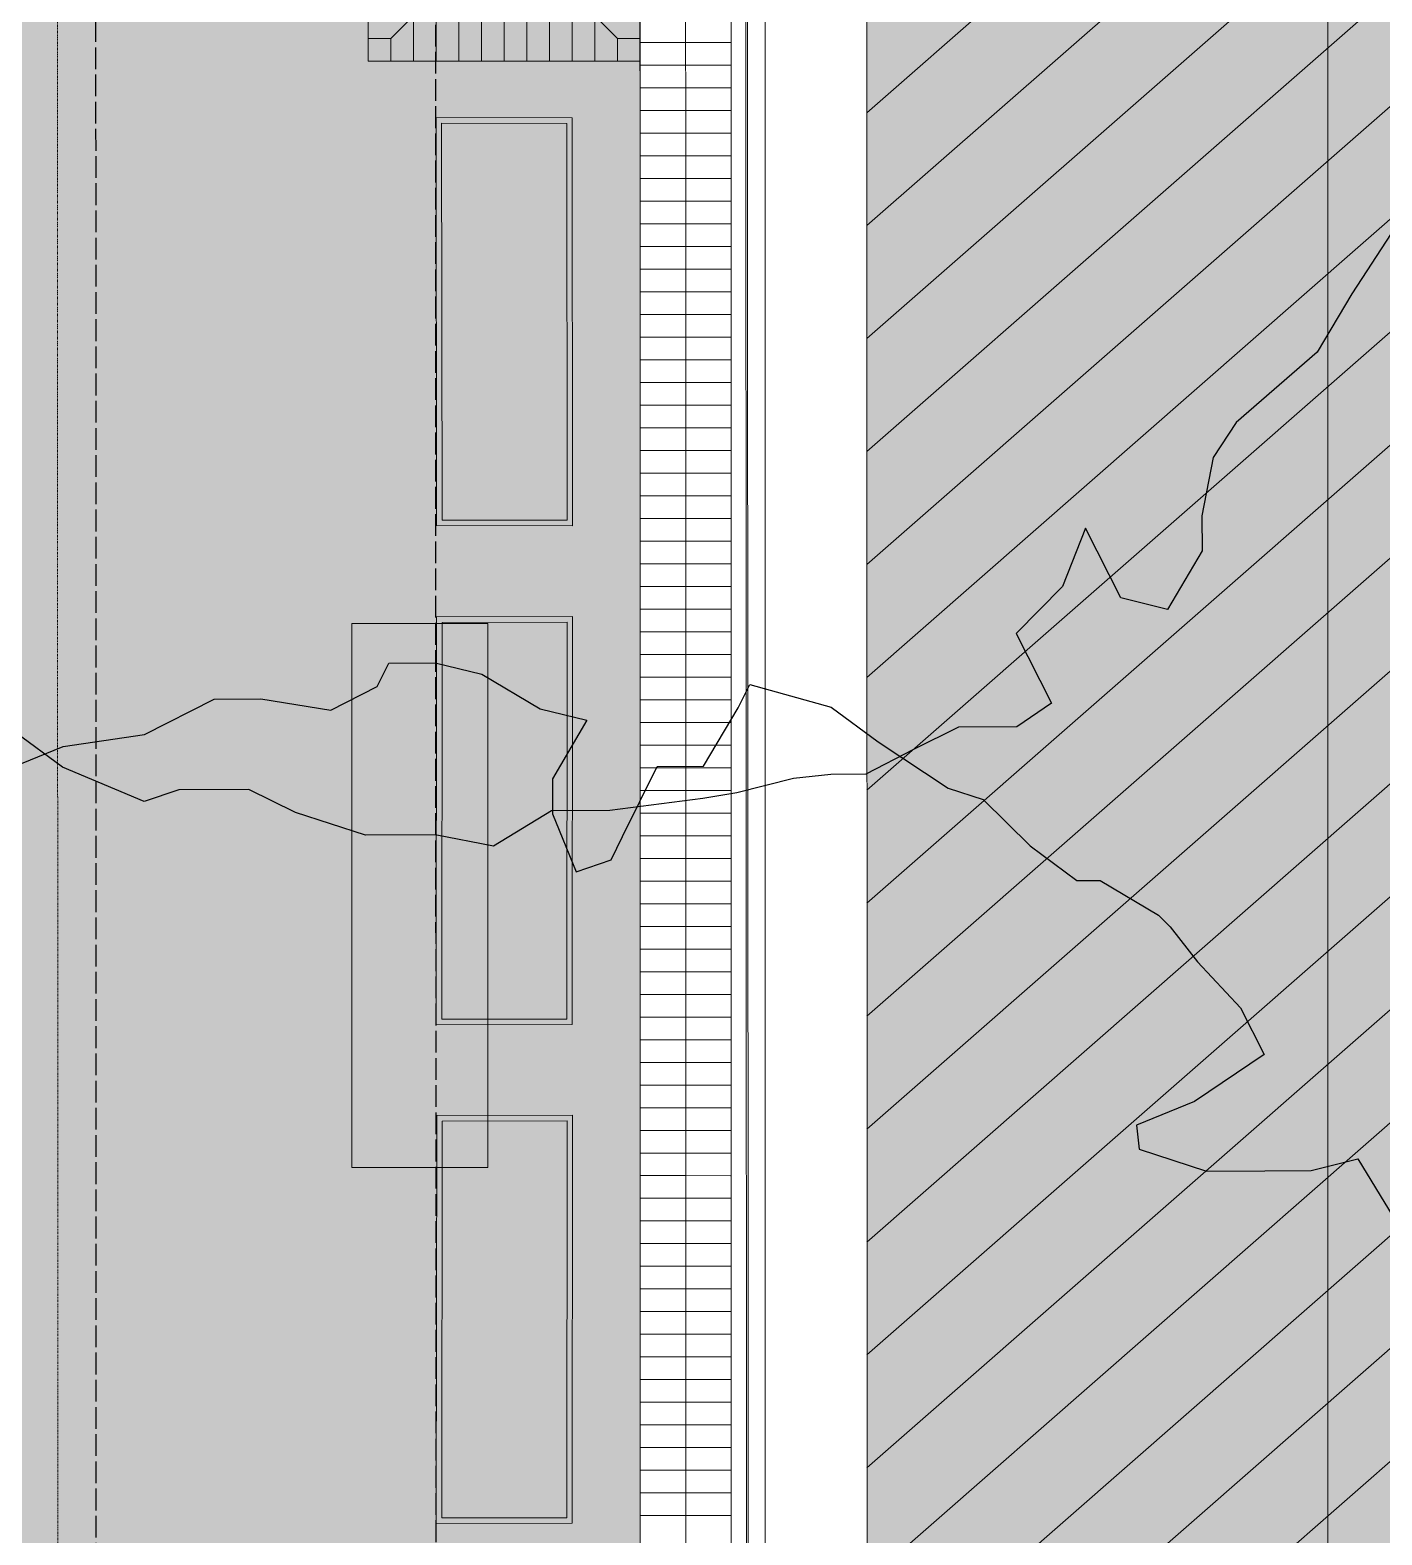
# Model space of a CAD drawing. Header units: inches. Extents: x 3268 to 7018, y 976 to 6708.
# Drawn here: x 6175.1 to 6413.8, y 4204.3 to 4469.9 of the extents above; entities that cross this region are included whole.
import ezdxf

# ---------------------------------------------------------------- set-up
doc = ezdxf.new("R2010")
doc.units = ezdxf.units.IN
doc.header["$MEASUREMENT"] = 0
for name, pattern in [('Double Dash 3_8_', [0.9999999999999999, 0.3749999999999999, -0.125, 0.125, -0.125, 0.125, -0.125]), ('IMPORT-DASHED4', [2.25, 1.5, -0.7499999999999998]), ('IMPORT-EASEMENT2', [4.799999999999999, 3.839999999999999, -0.9599999999999999])]:
    doc.linetypes.add(name, pattern=pattern)
for name, color, linetype, lineweight in [('0-landscaping', 1, 'Continuous', 25), ('C-ANNO-5FT-PED-ZONE', 130, 'Continuous', 25), ('C-CURB-BACK', 40, 'Continuous', 13), ('C-CURB-FACE', 80, 'Continuous', 13), ('C-CURB-GUTR', 22, 'Continuous', 15), ('C-PROP-LINE', 91, 'Double Dash 3_8_', 9), ('L-DROPOFF STUDIES', 2, 'Continuous', 15), ('L-DROPOFF STUDIES-2', 120, 'Continuous', 15), ('L-MASK', 245, 'Continuous', 35), ('L-PVMT-ASPH', 140, 'Continuous', 15), ('L-PVMT-ASPH-HATC', 252, 'Continuous', 15), ('L-PVMT-BRCK-HATC', 252, 'Continuous', 15), ('L-PVMT-BRICK', 20, 'Continuous', 13), ('L-PVMT-HATCH BOUND NPLOT', 45, 'Continuous', 15), ('L-SITE-PLNT-FRNS', 140, 'Continuous', 15), ('L-SITE-TREE-GRAT', 250, 'Continuous', 13), ('site_dwg', 8, 'Continuous', 9)]:
    doc.layers.add(name, color=color, linetype=linetype, lineweight=lineweight)
doc.layers.add('NPLT', color=200, linetype='Continuous', lineweight=13, plot=False)

# ---------------------------------------------------------------- blocks, each defined once
blk = doc.blocks.new('site_dwg_dec1-V211-Overall Retail Plan Opt 2')
at = {"layer": '0-landscaping', "color": 213, "flags": 128}
for points in [[(31.08816798894287, 120.5223345599618), (38.04547195947827, 118.0613721970105), (46.15681293431054, 112.7615709075421), (55.04856294575665, 110.4265181416981), (59.16653053265735, 106.8094013281942), (64.43860575007066, 100.3534687985907), (70.366368467365, 98.79674374690772), (73.20570484799855, 99.9528981928987), (77.3237007924764, 96.33575647164115), (80.53674968142194, 91.68841971690789), (82.96953078790476, 84.07638086805171), (86.18257967602084, 79.42904411461721), (78.56955985297127, 76.99082391922137), (75.85484602591525, 73.90021222335348), (73.38933504524583, 66.94063790206097), (77.38268007688775, 65.25797834102092), (80.22201645907653, 66.41413278581136), (88.73994106720845, 69.88249988785763), (92.85790865705012, 66.26538307328416), (100.4709568346755, 68.7035783563541), (103.3102509482637, 69.85968468856196), (108.7069203667309, 61.4693198216687), (110.1102024863909, 54.76156640336455), (112.6675355198425, 45.21504708576617), (114.8511137823191, 41.47197085978996), (115.3494772018787, 33.73399749442842), (116.7527309637921, 27.02626898528478), (118.811728936113, 25.21769812396382), (121.2444816820716, 17.60568417829858), (121.3690619716985, 15.67117881218223), (121.0073555575186, 10.43992103847563), (121.2117095394316, 3.034022888560912), (119.6510466297101, -2.895354700621737), (109.8544485491445, -1.590498658255001), (102.8971445787724, 0.8704637032992649), (101.2580483883615, -1.482540039601645)], [(101.2580483883615, -1.482540039601645), (105.4544776113728, -8.676055613000697), (110.6019441858448, -13.1974578570348), (114.7199401311521, -16.81459957960237), (119.7428547744369, -19.4015213609498), (118.3068144204974, -27.26535620114441), (111.9724258052706, -34.47684765728035), (113.1265473455244, -37.31559033633379), (111.6904930847198, -45.17949820201601), (107.5396966369083, -56.13399286589765), (101.3299305751171, -65.27994157050192), (96.90718723919558, -72.04616552724586)]]:
    blk.add_lwpolyline(points, dxfattribs=at)
blk = doc.blocks.new('site_dwg_dec1-V212-Overall Retail Plan Opt 2')
at = {"layer": '0-landscaping', "color": 213, "flags": 128}
blk.add_lwpolyline([(46.34270589714514, -107.9819351812562), (38.17660610735248, -110.1856556462931), (30.5635579252031, -112.6238509327136), (17.92766572879583, -112.4751012213866), (13.15395393323933, -113.7571420526921), (7.599903721817724, -118.0039082048216), (4.8851898985925, -121.0945198974269), (-2.727858282323438, -123.5327151822977), (-5.940907171126923, -118.8853784289505), (-3.599976476820188, -109.991298739763), (-10.18352567227674, -113.333779455371), (-17.92108351260839, -113.8374461562208), (-20.26208483139623, -122.7315490584343), (-25.16034856125577, -122.0791094302304), (-30.30784349119812, -117.557682278236), (-36.02233360214785, -115.9983575564084), (-42.16343954759946, -114.4442553805612), (-45.25193650464234, -111.7313990827835), (-48.8504289614554, -109.1643291017727), (-54.95184824639517, -106.0219622391461), (-58.38620603193856, -103.8447490419177), (-67.52711661894834, -97.64068553359276), (-72.67458319323457, -93.11928329096655), (-80.53679194816475, -91.6884678345791), (-84.77933982746951, -86.13684565529682), (-90.95630538298035, -80.7111579702224), (-95.3235041758579, -73.22505363637639), (-97.63163436459966, -67.54749693596123), (-103.8086282820693, -62.12178435343696), (-107.8020155784867, -60.43917290733656), (-112.2937946572909, -51.01856319714818), (-113.6970061503306, -44.31078655997873)], dxfattribs=at)
blk = doc.blocks.new('site_dwg_b1-12649367-Overall Retail Plan Opt 2')
at = {"layer": 'L-PVMT-BRCK-HATC', "color": 53}
blk.add_line((0, -7.990953345783054), (0, 0), dxfattribs=at)
blk = doc.blocks.new('site_dwg_b2-12649368-Overall Retail Plan Opt 2')
at = {"layer": 'L-PVMT-BRCK-HATC', "color": 53}
blk.add_line((0, 0), (0, 7.990953347180038), dxfattribs=at)
blk = doc.blocks.new('site_dwg_tree_grate_pvr-V278-Overall Retail Plan Opt 2')
at = {"layer": 'L-MASK', "lineweight": 15}
blk.add_hatch(color=10, dxfattribs=at).paths.add_polyline_path([(36.00000000000272, 3.41060513164848e-12), (36.00000000000272, 48.00000000000272), (-35.99999999999726, 48.00000000000272), (-35.99999999999726, 2.728484105318784e-12)])
at = {"layer": 'L-PVMT-BRCK-HATC'}
h = blk.add_hatch(dxfattribs=at)
h.set_pattern_fill('FP_230', color=53, style=0, pattern_type=2)
h.set_pattern_definition([(135, (-28, 40), (-5.654025822367634, 4.440892098500626e-16), [11.995, -3.998]), (225, (-30.827, 42.827), (-5.654025822367634, -4.440892098500626e-16), [11.995, -3.998])])
h.paths.add_polyline_path([(28.00000000186537, 8.00000000093405), (28.00000000186537, 39.9999999990714), (-28.00000000185991, 39.9999999990714), (-27.99999999627266, 8.00000000093405)])
h.paths.add_polyline_path([(6.000000000002728, 18.00000000000272), (-6.000000005585206, 18.00000000000272), (-5.999999999997271, 30.00000000000272), (6.000000000002728, 30.00000000000272)])
at = {"layer": 'L-PVMT-BRCK-HATC', "color": 53}
for p, q in [((-24, 40.00000000186264), (-24, 47.99999999999999)), ((-19.99999999813735, 40.00000000046565), (-19.99999999813735, 47.99999999999999)), ((-16.00000000186264, 40.00000000046565), (-16.00000000186264, 47.99999999999999)), ((-12, 40.00000000046565), (-12, 47.99999999999999)), ((-7.999999998137354, 39.99999999906867), (-7.999999998137354, 47.99999999999999)), ((-4.000000001862644, 40.00000000046565), (-4.000000001862644, 47.99999999999999)), ((0, 39.99999999906867), (0, 47.99999999999999)), ((4.000000001862644, 40.00000000046565), (4.000000001862644, 47.99999999999999)), ((7.999999998137354, 39.99999999906867), (7.999999998137354, 47.99999999999999)), ((12, 40.00000000186264), (12, 47.99999999999999)), ((15.99999999627471, 39.99999999906867), (15.99999999627471, 47.99999999999999)), ((20.00000000372529, 40.00000000186264), (20.00000000372529, 47.99999999999999)), ((24, 39.99999999906867), (24, 47.99999999999999)), ((31.99999999813735, 44.00000000093132), (28.00000000186264, 40.00000000186264)), ((-28.00000001303851, 36.00000000139698), (-36.00000001117586, 36.00000000139698)), ((28.00000000186264, 35.99999999999999), (35.99999999999999, 35.99999999999999)), ((-28.00000001303851, 31.99999999953434), (-36.00000001117586, 31.99999999953434)), ((27.99999999627471, 32.00000000093132), (35.99999999999999, 32.00000000093132)), ((-28.00000001303851, 28.00000000046566), (-36.00000001117586, 28.00000000046566)), ((28.00000000186264, 28.00000000046566), (35.99999999999999, 28.00000000046566)), ((-28.00000001303851, 24), (-36.00000001117586, 24)), ((27.99999999627471, 24), (35.99999999999999, 24)), ((-28.00000001303851, 20.00000000093132), (-36.00000001117586, 20.00000000093132)), ((28.00000000186264, 20.00000000093132), (35.99999999999999, 20.00000000093132)), ((-28.00000001303851, 16.00000000046566), (-36.00000001117586, 16.00000000046566)), ((27.99999999627471, 15.99999999906868), (35.99999999999999, 15.99999999906868)), ((-28.00000001303851, 12), (-36.0000000167638, 12)), ((28.00000000186264, 12.00000000139698), (35.99999999999999, 12.00000000139698)), ((-24, 8.00000000093132), (-24, 0)), ((-19.99999999813735, 8.00000000093132), (-19.99999999813735, 0)), ((-16.00000000186264, 8.00000000093132), (-16.00000000186264, 0)), ((-12, 8.00000000093132), (-12, 0)), ((-7.999999998137354, 8.00000000093132), (-7.999999998137354, 0)), ((-4.000000001862644, 8.00000000093132), (-4.000000001862644, 0)), ((0, 8.00000000093132), (0, 0)), ((4.000000001862644, 8.00000000093132), (4.000000001862644, 0)), ((7.999999998137354, 8.00000000093132), (7.999999998137354, 0)), ((12, 8.00000000093132), (12, 0)), ((16.00000000186264, 8.00000000093132), (16.00000000186264, 0)), ((20.00000000372529, 8.00000000093132), (20.00000000372529, 0)), ((24, 7.999999999534338), (24, 0)), ((31.99999999254942, 3.999999987892806), (27.99999999068677, 7.999999991152435))]:
    blk.add_line(p, q, dxfattribs=at)
at = {"layer": 'L-PVMT-BRCK-HATC', "color": 53, "flags": 128}
for points in [[(-36.00000001117586, 44.00000000093132), (-32.00000001490115, 44.00000000093132), (-32.00000001490115, 47.99999999999999)], [(35.99999999999999, 40.00000000046565), (28.00000000186264, 40.00000000046565), (28.00000000186264, 48.00000000139698)], [(31.99999999813735, 47.99999999999999), (31.99999999813735, 44.00000000093132), (35.99999999999999, 44.00000000093132)], [(-32.00000001490115, 43.99999999953433), (-28.00000001303851, 40.00000000046565), (-36.00000001117586, 40.00000000046565)], [(35.99999999999999, 7.999999999534338), (28.00000000186264, 7.999999999534338), (28.00000000186264, 39.99999999906867), (-28.00000000186264, 39.99999999906867), (-28.00000000186264, 8.00000000093132), (28.00000000186264, 8.00000000093132), (28.00000000186264, 0)], [(-32.00000000372528, 3.999999987892806), (-28.00000001303851, 8.00000000093132), (-36.00000001117586, 8.00000000093132)], [(-36.00000000558793, 3.999999987892806), (-32.00000000372528, 3.999999987892806), (-32.00000000372528, 0)], [(35.99999998882412, 3.999999985098838), (31.99999999254942, 3.999999985098838), (31.99999999254942, -1.257285475730896e-08)]]:
    blk.add_lwpolyline(points, dxfattribs=at)
for points in [[(-28.00000001303851, 47.99999999999999), (-28.00000001303851, 39.99999999906867)], [(-28.00000000745058, 0), (-28.00000000745058, 8.00000000093132)]]:
    blk.add_lwpolyline(points, close=True, dxfattribs=at)
at = {"layer": 'L-SITE-TREE-GRAT', "color": 253, "linetype": 'IMPORT-DASHED4'}
for p, q in [((0, 30), (0, 47.99999999860301)), ((0, 18), (0, 0))]:
    blk.add_line(p, q, dxfattribs=at)
at = {"layer": 'L-SITE-TREE-GRAT', "color": 253, "linetype": 'IMPORT-DASHED4', "flags": 128}
blk.add_lwpolyline([(35.99999999999999, 0), (35.99999999999999, 47.99999999999999), (-35.99999999999999, 47.99999999999999), (-35.99999999999999, 0)], close=True, dxfattribs=at)
at = {"layer": 'L-SITE-TREE-GRAT', "color": 253, "flags": 128}
for points in [[(-35.99999999999999, 47.99999999999999), (35.99999999999999, 47.99999999999999), (35.99999999999999, 0), (-35.99999999999999, 0)], [(-6.000000005587935, 18), (5.999999999999999, 18), (5.999999999999999, 30), (-5.999999999999999, 30)]]:
    blk.add_lwpolyline(points, close=True, dxfattribs=at)
at = {"layer": 'NPLT', "color": 253}
for p, q in [((5.999999999999999, 30), (-6.000000005587935, 18)), ((-5.999999999999999, 30), (5.999999999999999, 18))]:
    blk.add_line(p, q, dxfattribs=at)
blk = doc.blocks.new('site_dwg-12440225-Overall Retail Plan Opt 2')
at = {"layer": 'L-PVMT-ASPH'}
h = blk.add_hatch(color=10, dxfattribs=at)
h.paths.add_polyline_path([(24339718.53346603, 9813972.144103346), (24339887.07449048, 9814212.502676906), (24339739.69633754, 9814315.845214311), (24339581.26135598, 9814089.899001546), (24339629.1144, 9814055.302799998), (24339635.9543549, 9814049.325785588), (24339642.46273531, 9814042.98933005), (24339648.62067784, 9814036.31179846), (24339654.41033481, 9814029.312544463), (24339659.81492591, 9814022.011854135), (24339664.81878693, 9814014.430887226), (24339669.40741505, 9814006.591615817), (24339681.30982938, 9813997.450047066), (24339693.47180215, 9813988.656744802), (24339705.88314632, 9813980.219074398)])
h.paths.add_polyline_path([(24341279.96674772, 9816613.018771717), (24341327.69337847, 9817194.358206697), (24341336.14719908, 9817314.060056796), (24341349.85919517, 9817475.559871858), (24341241.21047862, 9817484.093139127), (24341233.16564054, 9817364.342307739), (24341183.59218761, 9816619.779448591)])
h.paths.add_polyline_path([(24341241.21047862, 9817484.093139127), (24341354.39901932, 9817476.562142687), (24341362.3316544, 9817595.67930597), (24341359.93445173, 9817595.848605955), (24341379.27012009, 9817850.028833294), (24341381.53699151, 9817884.068378847), (24341268.28796358, 9817892.939708184)])
at = {"layer": 'L-PVMT-ASPH-HATC'}
h = blk.add_hatch(dxfattribs=at)
h.set_pattern_fill('FP_248', color=53, style=0, pattern_type=2)
h.set_pattern_definition([(37.38599999999999, (24341233.166, 9817345.457), (-9.107725642244493, 11.91844510100215), [])])
h.paths.add_polyline_path([(24341279.96674772, 9816613.018771717), (24341327.69337847, 9817194.358206697), (24341336.14719908, 9817314.060056796), (24341349.85919517, 9817475.559871858), (24341241.21047862, 9817484.093139127), (24341233.16564054, 9817364.342307739), (24341183.59218761, 9816619.779448591)])
h.paths.add_polyline_path([(24341241.21047862, 9817484.093139127), (24341354.39901932, 9817476.562142687), (24341362.3316544, 9817595.67930597), (24341359.93445173, 9817595.848605955), (24341379.27012009, 9817850.028833294), (24341381.53699151, 9817884.068378847), (24341268.28796358, 9817892.939708184)])
at = {"layer": 'L-PVMT-BRCK-HATC'}
h = blk.add_hatch(dxfattribs=at)
h.set_pattern_fill('FP_246', color=53, style=0, pattern_type=2)
h.set_pattern_definition([(41.19300000000002, (24339643.438, 9814490.821), (0.375403592299723, 5.641549445222338), [11.995, -3.998]), (131.193, (24339646.447, 9814493.454), (0.3754035922997256, 5.641549445222338), [11.995, -3.998])])
h.paths.add_polyline_path([(24340944.14260868, 9815161.56902191), (24340946.20790308, 9815192.747086309), (24341054.75702199, 9815287.751801526), (24341063.87239928, 9815424.199854838), (24341015.92996943, 9815427.389928112), (24341020.73005893, 9815499.242452446), (24341068.6233038, 9815496.042956479), (24341085.92457959, 9815756.343615633), (24341038.03025398, 9815759.526984198), (24341042.83057567, 9815831.382984137), (24341090.71518529, 9815828.196758201), (24341094.25579284, 9815881.407237886), (24340999.25292033, 9815989.95425186), (24341037.33064584, 9816562.210287204), (24341145.95890891, 9816657.28427078), (24341149.83738892, 9816715.34122569), (24341101.91933975, 9816718.542378701), (24341106.71858403, 9816790.382251019), (24341154.61183225, 9816787.182754835), (24341172.38615708, 9817054.592693102), (24341124.49183767, 9817057.776154408), (24341129.29215316, 9817129.632061608), (24341177.18540137, 9817126.432565417), (24341191.29366988, 9817337.949903736), (24341143.30704276, 9817341.15563808), (24341148.15635795, 9817412.992162973), (24341196.04622471, 9817409.792895138), (24341198.60298609, 9817448.452610748), (24341103.52900252, 9817557.080873795), (24341063.62171076, 9817559.73488301), (24340904.2315685, 9815164.235268736)])
at = {"layer": 'C-ANNO-5FT-PED-ZONE', "color": 213, "linetype": 'IMPORT-EASEMENT2', "flags": 128}
for points in [[(24341173.43156312, 9817974.569704888), (24341064.86211379, 9817879.53891328), (24341058.60739409, 9817785.539047208), (24341020.66169335, 9817759.050960105), (24341002.73584636, 9817494.243455587), (24341098.03372912, 9817385.653583419), (24341049.7296923, 9816657.855822798), (24340942.84306337, 9816588.119622858), (24340903.15724013, 9815991.696087312), (24340997.75345884, 9815877.316419568), (24340956.93820208, 9815281.87627089), (24340851.85462972, 9815190.060175546), (24340840.21389879, 9815028.451841284), (24340816.31959692, 9814987.856953233), (24340807.91752753, 9814861.58536387), (24340828.33680849, 9814837.590900285), (24340814.20948071, 9814639.141274119), (24340820.32276781, 9814572.244142456), (24340784.23728234, 9814041.25000657), (24340346.67693986, 9814070.985885575), (24339654.20889217, 9814556.549067944), (24339621.08674325, 9814593.99079329), (24339537.64412129, 9814651.844636435), (24339442.83972673, 9814690.826514924), (24339354.14331621, 9814753.02102556), (24339330.46229357, 9814798.298159737), (24339230.23757831, 9814867.973883716), (24339182.6163684, 9814867.152440649), (24339131.69313189, 9814915.47795062), (24338893.2467398, 9815077.690702066), (24338651.59712844, 9815247.640438044), (24338560.99241732, 9815303.182211477)], [(24341067.2900173, 9817559.490924602), (24341064.28329937, 9817515.0745312), (24341159.55060739, 9817406.519498283), (24341107.61336579, 9816623.980178425), (24341000.72143839, 9816554.24052159), (24340964.61006244, 9816011.536030035), (24341059.25053947, 9815897.102847952), (24341015.10094221, 9815253.019119129), (24340909.92571647, 9815161.122942245), (24340904.94869157, 9815092.026876932)]]:
    blk.add_lwpolyline(points, dxfattribs=at)
at = {"layer": 'C-CURB-BACK', "color": 253, "flags": 128}
blk.add_lwpolyline([(24341161.56121618, 9816649.570815757), (24341215.08926901, 9817454.024098456), (24341120.01528545, 9817562.65236149), (24341138.68005304, 9817843.158241507), (24341247.17391226, 9817938.114591708), (24341266.97051227, 9818235.630360348)], dxfattribs=at)
at = {"layer": 'C-CURB-FACE', "color": 253, "flags": 128}
blk.add_lwpolyline([(24341002.11127121, 9814164.787736772), (24341025.92797948, 9814522.720225098), (24340930.89549913, 9814631.301067997), (24340967.54412166, 9815182.079644024), (24341076.17811927, 9815277.158647047), (24341116.89429274, 9815889.066939488), (24341021.81690816, 9815997.699088382), (24341058.66957467, 9816551.544166595), (24341167.38297264, 9816646.692660913), (24341221.2410353, 9817456.10553909), (24341126.16705172, 9817564.733802143), (24341144.50180949, 9817840.280086655), (24341252.99566881, 9817935.236436944), (24341272.95727364, 9818235.232003246)], dxfattribs=at)
at = {"layer": 'C-CURB-GUTR', "color": 53, "flags": 128}
blk.add_lwpolyline([(24341290.91755772, 9818234.03693194), (24341270.46093816, 9817926.60197239), (24341161.96707873, 9817831.645622002), (24341144.59125368, 9817571.013654312), (24341239.66204259, 9817462.389041374), (24341184.84824198, 9816638.058196282), (24341076.134844, 9816542.909701958), (24341040.272207, 9816003.943410328), (24341135.34959158, 9815895.311261427), (24341093.64338862, 9815268.524182511), (24340985.00939101, 9815173.445179485), (24340949.35079795, 9814637.545389948), (24341044.38327831, 9814528.964547042), (24341020.0715553, 9814163.592665464)], dxfattribs=at)
at = {"layer": 'L-DROPOFF STUDIES', "color": 53, "flags": 128}
blk.add_lwpolyline([(24341116.15068051, 9815919.985633455), (24341021.42858866, 9816028.211836876), (24341056.17758756, 9816555.07340667), (24341164.68955424, 9816650.045605173), (24341195.3515732, 9817114.58860979), (24341100.22175392, 9817224.378951607), (24341136.57196745, 9817751.126198152), (24341245.37830106, 9817846.36822466)], dxfattribs=at)
at = {"layer": 'L-DROPOFF STUDIES-2', "color": 131}
blk.add_line((24341113.15014594, 9814335.232218469), (24341304.9774889, 9817218.134365832), dxfattribs=at)
at = {"layer": 'L-DROPOFF STUDIES-2', "color": 131, "flags": 128}
blk.add_lwpolyline([(24341101.9320885, 9814166.640184939), (24341109.54838987, 9814281.102759559), (24341014.96431977, 9814389.17126409), (24341198.68751569, 9817169.29961211), (24341308.09989649, 9817265.059874013), (24341320.6474603, 9817444.622004325), (24341237.59077942, 9817733.215844031)], dxfattribs=at)
at = {"layer": 'L-PVMT-BRCK-HATC', "color": 53, "flags": 128}
blk.add_lwpolyline([(24341038.03025398, 9815759.526984198), (24341042.83057567, 9815831.382984137), (24341090.71518529, 9815828.196758201), (24341094.25579284, 9815881.407237886), (24340999.25292033, 9815989.95425186), (24341037.33064584, 9816562.210287204), (24341145.95890891, 9816657.28427078), (24341149.83738892, 9816715.34122569), (24341101.91933975, 9816718.542378701), (24341106.71858403, 9816790.382251019), (24341154.61183225, 9816787.182754835), (24341172.38615708, 9817054.592693102), (24341124.49183767, 9817057.776154408), (24341129.29215316, 9817129.632061608), (24341177.18540137, 9817126.432565417), (24341191.29366988, 9817337.949903736), (24341143.30704276, 9817341.15563808), (24341148.15635795, 9817412.992162973), (24341196.04622471, 9817409.792895138), (24341198.60298609, 9817448.452610748), (24341103.52900252, 9817557.080873793)], dxfattribs=at)
at = {"layer": 'L-PVMT-BRICK', "color": 253, "flags": 128}
for points in [[(24341153.76006254, 9816653.427543262), (24341206.84635285, 9817451.241740623), (24341111.77716961, 9817559.86451897), (24341130.87514355, 9817846.95852519), (24341239.41157033, 9817941.952131514), (24341258.98816379, 9818236.161503151)], [(24341145.95890891, 9816657.28427078), (24341198.60298609, 9817448.45261075), (24341103.52900252, 9817557.080873793)]]:
    blk.add_lwpolyline(points, dxfattribs=at)
at = {"layer": 'L-PVMT-HATCH BOUND NPLOT', "color": 61, "flags": 128}
blk.add_lwpolyline([(24341108.64400502, 9816863.134081176), (24341115.01771855, 9816958.92226299), (24341138.96476399, 9816957.32883461), (24341132.59105046, 9816861.540652795)], close=True, dxfattribs=at)
at = {"layer": 'L-SITE-PLNT-FRNS', "color": 53, "flags": 128}
for points in [[(24341155.05905773, 9816973.554614952), (24341159.76594553, 9817045.40060018), (24341135.82251137, 9817047.047403352), (24341131.11562357, 9816975.201418124)], [(24341154.16497209, 9816974.588019872), (24341158.74233576, 9817044.508730693), (24341136.71437632, 9817046.023789613), (24341132.13701266, 9816976.103078794)], [(24341153.99547208, 9816957.570380073), (24341149.14179406, 9816885.734162215), (24341125.1912563, 9816887.274207942), (24341130.04493431, 9816959.110425796)], [(24341152.97235009, 9816956.664545506), (24341148.24537467, 9816886.753789801), (24341126.21087992, 9816888.170631869), (24341130.93785534, 9816958.081387572)], [(24341148.15160352, 9816869.745043652), (24341143.29792551, 9816797.908825794), (24341119.34738774, 9816799.448871521), (24341124.20106576, 9816871.285089375)], [(24341147.12848153, 9816868.839209085), (24341142.40150611, 9816798.92845338), (24341120.36701136, 9816800.345295448), (24341125.09398679, 9816870.256051151)]]:
    blk.add_lwpolyline(points, close=True, dxfattribs=at)
at = {"xscale": 1.500000000000001, "yscale": 1.500000000000001, "zscale": 1.500000000000001, "rotation": 37.81158375857705}
for name, p in [('site_dwg_dec1-V212-Overall Retail Plan Opt 2', (24341148.50873649, 9817100.761658926)), ('site_dwg_dec1-V211-Overall Retail Plan Opt 2', (24341126.21819839, 9816765.752413662))]:
    blk.add_blockref(name, p, dxfattribs=at)
for name, p, rotation in [('site_dwg_tree_grate_pvr-V278-Overall Retail Plan Opt 2', (24341174.78577922, 9817090.512629256), 86.17804898976385), ('site_dwg_b2-12649368-Overall Retail Plan Opt 2', (24341180.61755754, 9817057.333482668), 86.18518180932537), ('site_dwg_b1-12649367-Overall Retail Plan Opt 2', (24341180.61755754, 9817057.333482668), 86.18518180932537), ('site_dwg_b2-12649368-Overall Retail Plan Opt 2', (24341180.35142972, 9817053.34234549), 86.18518180932537), ('site_dwg_b1-12649367-Overall Retail Plan Opt 2', (24341180.35142972, 9817053.34234549), 86.18518180932537), ('site_dwg_b2-12649368-Overall Retail Plan Opt 2', (24341180.08530189, 9817049.35120831), 86.18518180932537), ('site_dwg_b1-12649367-Overall Retail Plan Opt 2', (24341180.08530189, 9817049.35120831), 86.18518180932537), ('site_dwg_b2-12649368-Overall Retail Plan Opt 2', (24341179.81917407, 9817045.36007113), 86.18518180932537), ('site_dwg_b1-12649367-Overall Retail Plan Opt 2', (24341179.81917407, 9817045.36007113), 86.18518180932537), ('site_dwg_b2-12649368-Overall Retail Plan Opt 2', (24341179.55304625, 9817041.368933951), 86.18518180932537), ('site_dwg_b1-12649367-Overall Retail Plan Opt 2', (24341179.55304625, 9817041.368933951), 86.18518180932537), ('site_dwg_b2-12649368-Overall Retail Plan Opt 2', (24341179.28691842, 9817037.377796773), 86.18518180932537), ('site_dwg_b1-12649367-Overall Retail Plan Opt 2', (24341179.28691842, 9817037.377796773), 86.18518180932537), ('site_dwg_b2-12649368-Overall Retail Plan Opt 2', (24341179.0207906, 9817033.386659594), 86.18518180932537), ('site_dwg_b1-12649367-Overall Retail Plan Opt 2', (24341179.0207906, 9817033.386659594), 86.18518180932537), ('site_dwg_b2-12649368-Overall Retail Plan Opt 2', (24341178.75466277, 9817029.395522416), 86.18518180932537), ('site_dwg_b1-12649367-Overall Retail Plan Opt 2', (24341178.75466277, 9817029.395522416), 86.18518180932537), ('site_dwg_b2-12649368-Overall Retail Plan Opt 2', (24341178.48853495, 9817025.404385237), 86.18518180932537), ('site_dwg_b1-12649367-Overall Retail Plan Opt 2', (24341178.48853495, 9817025.404385237), 86.18518180932537), ('site_dwg_b2-12649368-Overall Retail Plan Opt 2', (24341178.22240713, 9817021.413248058), 86.18518180932537), ('site_dwg_b1-12649367-Overall Retail Plan Opt 2', (24341178.22240713, 9817021.413248058), 86.18518180932537), ('site_dwg_b2-12649368-Overall Retail Plan Opt 2', (24341177.9562793, 9817017.422110878), 86.18518180932537), ('site_dwg_b1-12649367-Overall Retail Plan Opt 2', (24341177.9562793, 9817017.422110878), 86.18518180932537), ('site_dwg_b2-12649368-Overall Retail Plan Opt 2', (24341177.69015148, 9817013.4309737), 86.18518180932537), ('site_dwg_b1-12649367-Overall Retail Plan Opt 2', (24341177.69015148, 9817013.4309737), 86.18518180932537), ('site_dwg_b2-12649368-Overall Retail Plan Opt 2', (24341177.42402366, 9817009.43983652), 86.18518180932537), ('site_dwg_b1-12649367-Overall Retail Plan Opt 2', (24341177.42402366, 9817009.43983652), 86.18518180932537), ('site_dwg_b2-12649368-Overall Retail Plan Opt 2', (24341177.15789584, 9817005.44869934), 86.18518180932537), ('site_dwg_b1-12649367-Overall Retail Plan Opt 2', (24341177.15789584, 9817005.44869934), 86.18518180932537), ('site_dwg_b2-12649368-Overall Retail Plan Opt 2', (24341176.89176801, 9817001.457562162), 86.18518180932537), ('site_dwg_b1-12649367-Overall Retail Plan Opt 2', (24341176.89176801, 9817001.457562162), 86.18518180932537), ('site_dwg_b2-12649368-Overall Retail Plan Opt 2', (24341176.62564019, 9816997.466424983), 86.18518180932537), ('site_dwg_b1-12649367-Overall Retail Plan Opt 2', (24341176.62564019, 9816997.466424983), 86.18518180932537), ('site_dwg_b2-12649368-Overall Retail Plan Opt 2', (24341176.35951237, 9816993.475287804), 86.18518180932537), ('site_dwg_b1-12649367-Overall Retail Plan Opt 2', (24341176.35951237, 9816993.475287804), 86.18518180932537), ('site_dwg_b2-12649368-Overall Retail Plan Opt 2', (24341176.09338454, 9816989.484150624), 86.18518180932537), ('site_dwg_b1-12649367-Overall Retail Plan Opt 2', (24341176.09338454, 9816989.484150624), 86.18518180932537), ('site_dwg_b2-12649368-Overall Retail Plan Opt 2', (24341175.82725672, 9816985.493013445), 86.18518180932537), ('site_dwg_b1-12649367-Overall Retail Plan Opt 2', (24341175.82725672, 9816985.493013445), 86.18518180932537), ('site_dwg_b2-12649368-Overall Retail Plan Opt 2', (24341175.5611289, 9816981.501876267), 86.18518180932537), ('site_dwg_b1-12649367-Overall Retail Plan Opt 2', (24341175.5611289, 9816981.501876267), 86.18518180932537), ('site_dwg_b2-12649368-Overall Retail Plan Opt 2', (24341175.29500107, 9816977.510739088), 86.18518180932537), ('site_dwg_b1-12649367-Overall Retail Plan Opt 2', (24341175.29500107, 9816977.510739088), 86.18518180932537), ('site_dwg_b2-12649368-Overall Retail Plan Opt 2', (24341175.02887325, 9816973.51960191), 86.18518180932537), ('site_dwg_b1-12649367-Overall Retail Plan Opt 2', (24341175.02887325, 9816973.51960191), 86.18518180932537), ('site_dwg_b2-12649368-Overall Retail Plan Opt 2', (24341174.76274543, 9816969.52846473), 86.18518180932537), ('site_dwg_b1-12649367-Overall Retail Plan Opt 2', (24341174.76274543, 9816969.52846473), 86.18518180932537), ('site_dwg_b2-12649368-Overall Retail Plan Opt 2', (24341174.4966176, 9816965.537327552), 86.18518180932537), ('site_dwg_b1-12649367-Overall Retail Plan Opt 2', (24341174.4966176, 9816965.537327552), 86.18518180932537), ('site_dwg_b2-12649368-Overall Retail Plan Opt 2', (24341174.23048978, 9816961.546190372), 86.18518180932537), ('site_dwg_b1-12649367-Overall Retail Plan Opt 2', (24341174.23048978, 9816961.546190372), 86.18518180932537), ('site_dwg_b2-12649368-Overall Retail Plan Opt 2', (24341173.96436195, 9816957.555053193), 86.18518180932537), ('site_dwg_b1-12649367-Overall Retail Plan Opt 2', (24341173.96436195, 9816957.555053193), 86.18518180932537), ('site_dwg_b2-12649368-Overall Retail Plan Opt 2', (24341173.69823413, 9816953.563916015), 86.18518180932537), ('site_dwg_b1-12649367-Overall Retail Plan Opt 2', (24341173.69823413, 9816953.563916015), 86.18518180932537), ('site_dwg_b2-12649368-Overall Retail Plan Opt 2', (24341173.43210631, 9816949.572778834), 86.18518180932537), ('site_dwg_b1-12649367-Overall Retail Plan Opt 2', (24341173.43210631, 9816949.572778834), 86.18518180932537), ('site_dwg_b2-12649368-Overall Retail Plan Opt 2', (24341173.16597849, 9816945.581641655), 86.18518180932537), ('site_dwg_b1-12649367-Overall Retail Plan Opt 2', (24341173.16597849, 9816945.581641655), 86.18518180932537), ('site_dwg_b2-12649368-Overall Retail Plan Opt 2', (24341172.89985066, 9816941.590504477), 86.18518180932537), ('site_dwg_b1-12649367-Overall Retail Plan Opt 2', (24341172.89985066, 9816941.590504477), 86.18518180932537), ('site_dwg_b2-12649368-Overall Retail Plan Opt 2', (24341172.63372284, 9816937.599367298), 86.18518180932537), ('site_dwg_b1-12649367-Overall Retail Plan Opt 2', (24341172.63372284, 9816937.599367298), 86.18518180932537), ('site_dwg_b2-12649368-Overall Retail Plan Opt 2', (24341172.36759502, 9816933.608230118), 86.18518180932537), ('site_dwg_b1-12649367-Overall Retail Plan Opt 2', (24341172.36759502, 9816933.608230118), 86.18518180932537), ('site_dwg_b2-12649368-Overall Retail Plan Opt 2', (24341172.1014672, 9816929.61709294), 86.18518180932537), ('site_dwg_b1-12649367-Overall Retail Plan Opt 2', (24341172.1014672, 9816929.61709294), 86.18518180932537), ('site_dwg_b2-12649368-Overall Retail Plan Opt 2', (24341171.83533937, 9816925.62595576), 86.18518180932537), ('site_dwg_b1-12649367-Overall Retail Plan Opt 2', (24341171.83533937, 9816925.62595576), 86.18518180932537), ('site_dwg_b2-12649368-Overall Retail Plan Opt 2', (24341171.56921155, 9816921.634818582), 86.18518180932537), ('site_dwg_b1-12649367-Overall Retail Plan Opt 2', (24341171.56921155, 9816921.634818582), 86.18518180932537), ('site_dwg_b2-12649368-Overall Retail Plan Opt 2', (24341171.30308373, 9816917.643681403), 86.18518180932537), ('site_dwg_b1-12649367-Overall Retail Plan Opt 2', (24341171.30308373, 9816917.643681403), 86.18518180932537), ('site_dwg_b2-12649368-Overall Retail Plan Opt 2', (24341171.0369559, 9816913.652544225), 86.18518180932537), ('site_dwg_b1-12649367-Overall Retail Plan Opt 2', (24341171.0369559, 9816913.652544225), 86.18518180932537), ('site_dwg_b2-12649368-Overall Retail Plan Opt 2', (24341170.77082808, 9816909.661407046), 86.18518180932537), ('site_dwg_b1-12649367-Overall Retail Plan Opt 2', (24341170.77082808, 9816909.661407046), 86.18518180932537), ('site_dwg_b2-12649368-Overall Retail Plan Opt 2', (24341170.50470025, 9816905.670269866), 86.18518180932537), ('site_dwg_b1-12649367-Overall Retail Plan Opt 2', (24341170.50470025, 9816905.670269866), 86.18518180932537), ('site_dwg_b2-12649368-Overall Retail Plan Opt 2', (24341170.23857243, 9816901.679132687), 86.18518180932537), ('site_dwg_b1-12649367-Overall Retail Plan Opt 2', (24341170.23857243, 9816901.679132687), 86.18518180932537), ('site_dwg_b2-12649368-Overall Retail Plan Opt 2', (24341169.97244461, 9816897.687995508), 86.18518180932537), ('site_dwg_b1-12649367-Overall Retail Plan Opt 2', (24341169.97244461, 9816897.687995508), 86.18518180932537), ('site_dwg_b2-12649368-Overall Retail Plan Opt 2', (24341169.70631679, 9816893.696858328), 86.18518180932537), ('site_dwg_b1-12649367-Overall Retail Plan Opt 2', (24341169.70631679, 9816893.696858328), 86.18518180932537), ('site_dwg_b2-12649368-Overall Retail Plan Opt 2', (24341169.44018896, 9816889.70572115), 86.18518180932537), ('site_dwg_b1-12649367-Overall Retail Plan Opt 2', (24341169.44018896, 9816889.70572115), 86.18518180932537), ('site_dwg_b2-12649368-Overall Retail Plan Opt 2', (24341169.17406114, 9816885.71458397), 86.18518180932537), ('site_dwg_b1-12649367-Overall Retail Plan Opt 2', (24341169.17406114, 9816885.71458397), 86.18518180932537), ('site_dwg_b2-12649368-Overall Retail Plan Opt 2', (24341168.90793332, 9816881.723446792), 86.18518180932537), ('site_dwg_b1-12649367-Overall Retail Plan Opt 2', (24341168.90793332, 9816881.723446792), 86.18518180932537), ('site_dwg_b2-12649368-Overall Retail Plan Opt 2', (24341168.64180549, 9816877.732309612), 86.18518180932537), ('site_dwg_b1-12649367-Overall Retail Plan Opt 2', (24341168.64180549, 9816877.732309612), 86.18518180932537), ('site_dwg_b2-12649368-Overall Retail Plan Opt 2', (24341168.37567767, 9816873.741172433), 86.18518180932537), ('site_dwg_b1-12649367-Overall Retail Plan Opt 2', (24341168.37567767, 9816873.741172433), 86.18518180932537), ('site_dwg_b2-12649368-Overall Retail Plan Opt 2', (24341168.10954985, 9816869.750035254), 86.18518180932537), ('site_dwg_b1-12649367-Overall Retail Plan Opt 2', (24341168.10954985, 9816869.750035254), 86.18518180932537), ('site_dwg_b2-12649368-Overall Retail Plan Opt 2', (24341167.84342202, 9816865.758898076), 86.18518180932537), ('site_dwg_b1-12649367-Overall Retail Plan Opt 2', (24341167.84342202, 9816865.758898076), 86.18518180932537), ('site_dwg_b2-12649368-Overall Retail Plan Opt 2', (24341167.5772942, 9816861.767760897), 86.18518180932537), ('site_dwg_b1-12649367-Overall Retail Plan Opt 2', (24341167.5772942, 9816861.767760897), 86.18518180932537), ('site_dwg_b2-12649368-Overall Retail Plan Opt 2', (24341167.31116638, 9816857.776623718), 86.18518180932537), ('site_dwg_b1-12649367-Overall Retail Plan Opt 2', (24341167.31116638, 9816857.776623718), 86.18518180932537), ('site_dwg_b2-12649368-Overall Retail Plan Opt 2', (24341167.04503855, 9816853.78548654), 86.18518180932537), ('site_dwg_b1-12649367-Overall Retail Plan Opt 2', (24341167.04503855, 9816853.78548654), 86.18518180932537), ('site_dwg_b2-12649368-Overall Retail Plan Opt 2', (24341166.77891073, 9816849.79434936), 86.18518180932537), ('site_dwg_b1-12649367-Overall Retail Plan Opt 2', (24341166.77891073, 9816849.79434936), 86.18518180932537), ('site_dwg_b2-12649368-Overall Retail Plan Opt 2', (24341166.51278291, 9816845.80321218), 86.18518180932537), ('site_dwg_b1-12649367-Overall Retail Plan Opt 2', (24341166.51278291, 9816845.80321218), 86.18518180932537), ('site_dwg_b2-12649368-Overall Retail Plan Opt 2', (24341166.24665508, 9816841.812075002), 86.18518180932537), ('site_dwg_b1-12649367-Overall Retail Plan Opt 2', (24341166.24665508, 9816841.812075002), 86.18518180932537), ('site_dwg_b2-12649368-Overall Retail Plan Opt 2', (24341165.98052726, 9816837.820937822), 86.18518180932537), ('site_dwg_b1-12649367-Overall Retail Plan Opt 2', (24341165.98052726, 9816837.820937822), 86.18518180932537), ('site_dwg_b2-12649368-Overall Retail Plan Opt 2', (24341165.71439944, 9816833.829800643), 86.18518180932537), ('site_dwg_b1-12649367-Overall Retail Plan Opt 2', (24341165.71439944, 9816833.829800643), 86.18518180932537), ('site_dwg_b2-12649368-Overall Retail Plan Opt 2', (24341165.44827161, 9816829.838663464), 86.18518180932537), ('site_dwg_b1-12649367-Overall Retail Plan Opt 2', (24341165.44827161, 9816829.838663464), 86.18518180932537), ('site_dwg_b2-12649368-Overall Retail Plan Opt 2', (24341165.18214379, 9816825.847526286), 86.18518180932537), ('site_dwg_b1-12649367-Overall Retail Plan Opt 2', (24341165.18214379, 9816825.847526286), 86.18518180932537), ('site_dwg_b2-12649368-Overall Retail Plan Opt 2', (24341164.91601597, 9816821.856389105), 86.18518180932537), ('site_dwg_b1-12649367-Overall Retail Plan Opt 2', (24341164.91601597, 9816821.856389105), 86.18518180932537), ('site_dwg_b2-12649368-Overall Retail Plan Opt 2', (24341164.64988815, 9816817.865251927), 86.18518180932537), ('site_dwg_b1-12649367-Overall Retail Plan Opt 2', (24341164.64988815, 9816817.865251927), 86.18518180932537), ('site_dwg_b2-12649368-Overall Retail Plan Opt 2', (24341164.38376032, 9816813.874114748), 86.18518180932537), ('site_dwg_b1-12649367-Overall Retail Plan Opt 2', (24341164.38376032, 9816813.874114748), 86.18518180932537), ('site_dwg_b2-12649368-Overall Retail Plan Opt 2', (24341164.1176325, 9816809.88297757), 86.18518180932537), ('site_dwg_b1-12649367-Overall Retail Plan Opt 2', (24341164.1176325, 9816809.88297757), 86.18518180932537), ('site_dwg_b2-12649368-Overall Retail Plan Opt 2', (24341163.85150468, 9816805.89184039), 86.18518180932537), ('site_dwg_b1-12649367-Overall Retail Plan Opt 2', (24341163.85150468, 9816805.89184039), 86.18518180932537), ('site_dwg_b2-12649368-Overall Retail Plan Opt 2', (24341163.58537685, 9816801.900703212), 86.18518180932537), ('site_dwg_b1-12649367-Overall Retail Plan Opt 2', (24341163.58537685, 9816801.900703212), 86.18518180932537), ('site_dwg_b2-12649368-Overall Retail Plan Opt 2', (24341163.31924903, 9816797.909566034), 86.18518180932537), ('site_dwg_b1-12649367-Overall Retail Plan Opt 2', (24341163.31924903, 9816797.909566034), 86.18518180932537)]:
    blk.add_blockref(name, p, dxfattribs=dict(rotation=rotation))
blk = doc.blocks.new('Family - ___-10568875-Overall Retail Plan Opt 2')
at = {"layer": 'C-PROP-LINE'}
blk.add_line((6180.76803556933, 1586.394121063111), (6179.703012037937, 5353.433970507014), dxfattribs=at)

msp = doc.modelspace()

# ---------------------------------------------------------------- block references
at = {"layer": 'C-PROP-LINE'}
msp.add_blockref('Family - ___-10568875-Overall Retail Plan Opt 2', (0, 0), dxfattribs=at)
at = {"layer": 'site_dwg', "color": 53, "lineweight": 15, "rotation": 3.810000000000009}
msp.add_blockref('site_dwg-12440225-Overall Retail Plan Opt 2', (-23628768.691637, -11408316.78144797), dxfattribs=at)

doc.saveas('drawing.dxf')
